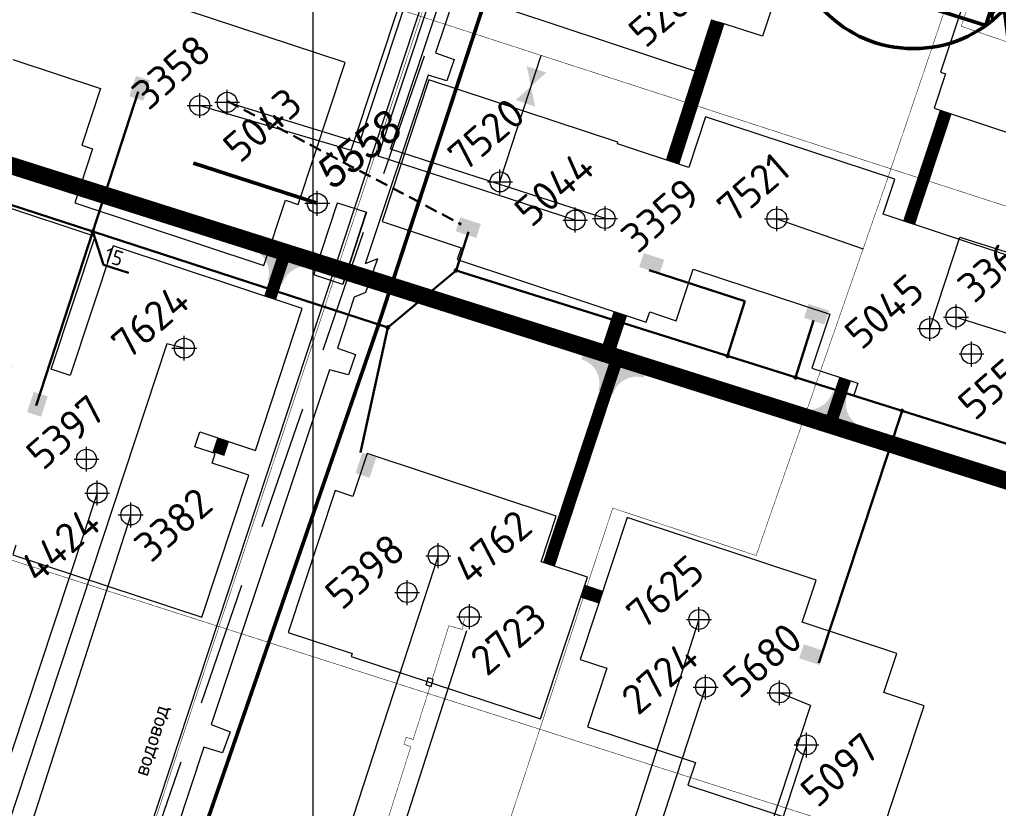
# Model space of a CAD drawing. Header units: millimetres. Extents: x 519 to 9564855, y -810 to 5021775.
# Drawn here: x 9541885.1 to 9542278.3, y 4997007.7 to 4997324.6 of the extents above; entities that cross this region are included whole.
import ezdxf

# ---------------------------------------------------------------- set-up
doc = ezdxf.new("R2010")
doc.units = ezdxf.units.MM
doc.header["$LTSCALE"] = 2
doc.header["$MEASUREMENT"] = 0
doc.header["$PDMODE"] = 2
doc.header["$PDSIZE"] = 5
doc.linetypes.add('92051501$0$DASHED', pattern=[0.75, 0.5, -0.25])
doc.linetypes.add('ACAD_ISO02W100', pattern=[15, 12, -3])
doc.layers.add('13A этап', color=7, linetype='Continuous', true_color=0xaafdfa)
for name, color, linetype, lineweight in [('200 скв. на 2010 год', 61, 'Continuous', 0), ('SteamInjInfrastructure', 25, 'Continuous', 100), ('WELLS(drilled after 2000y)', 6, 'Continuous', 40), ('неф.коллектор', 94, 'g5_122_n', 30), ('Скв на 2025 допы от ХеКай', 204, 'Continuous', 0), ('Скважины на 2026', 222, 'Continuous', 50), ('Электро', 1, 'Continuous', 30), ('Электроснаб', 1, 'Continuous', 18), ('Электроснабжене', 1, 'Continuous', 18)]:
    doc.layers.add(name, color=color, linetype=linetype, lineweight=lineweight)
for name, color, linetype in [('42 доп. скв. на 2009 год', 96, 'Continuous'), ('Existing roads', 41, 'Continuous'), ('FIBERGLASS', 212, 'Continuous'), ('GRID_PULKOVO', 7, 'Continuous'), ('new 100 wells', 131, 'Continuous'), ('OilColl&Flowlines', 3, 'Continuous'), ('PPLINE_WAT', 7, 'WTR_LINE'), ('Stage 12 wells.Text&Frame', 52, 'Continuous'), ('Wels of 13phase', 200, 'Continuous'), ('Скважины  2018 года', 7, 'Continuous'), ('Скважины - Конфликты наземки', 92, 'Continuous'), ('Скважины 2017г', 221, 'Continuous'), ('Скважины 2019г.', 241, 'Continuous'), ('Скважины на 2020 год', 140, 'Continuous'), ('Скважины на 2021 год', 7, 'Continuous')]:
    doc.layers.add(name, color=color, linetype=linetype)
doc.styles.add('92051501$0$STANDARD', font='simplex.shx')
doc.styles.add('Elect', font='isocpeur.ttf')
doc.styles.add('GeoApp', font='', dxfattribs={"height": 1})
doc.styles.get("Standard").update_dxf_attribs({"font": 'isocpeur.ttf', "width": 0.5})
doc.styles.get('GeoApp').set_extended_font_data('D431', italic=True)
doc.linetypes.add('g5_122_n', pattern='A,1,-1,1.5,-0.3,["Н",GeoApp,S=1,R=0,X=0,Y=-0.5],-1.5,1.5,-1,4,-1,4,-1,3', length=20.8)
doc.linetypes.add('WTR_LINE', pattern='A,0.5,-0.2,["W",92051501$0$STANDARD,S=0.1,R=0,X=-0.1,Y=-0.05],-0.05', length=0.75)

msp = doc.modelspace()

# ---------------------------------------------------------------- hatches: boundary and pattern name
at = {"layer": 'Existing roads', "linetype": 'ByBlock', "lineweight": 0, "ltscale": 25}
for points in [[(9542004.77572, 4997230.87032), (9541979.8361, 4997238.21983), (9541978.14006, 4997232.46453, -0.414213562), (9541984.90548, 4997220.04564), (9541990.66078, 4997218.3496, -0.414213562), (9542003.07968, 4997225.11502)], [(9542137.52645, 4997186.50998), (9542112.58683, 4997193.85949), (9542110.89079, 4997188.10419, -0.414213562), (9542117.65622, 4997175.68529), (9542123.41152, 4997173.98925, -0.414213562), (9542135.83041, 4997180.75468)], [(9542197.47612, 4997162.58877), (9542222.36715, 4997155.07636), (9542224.10079, 4997160.82044, -0.414213562), (9542217.41671, 4997173.28331), (9542211.67262, 4997175.01694, -0.414213562), (9542199.20975, 4997168.33286)]]:
    msp.add_hatch(color=41, dxfattribs=at).paths.add_polyline_path(points)
at = {"layer": 'Электро', "ltscale": 25}
for points in [[(9541937.50425, 4997300.13623), (9541931.89202, 4997301.99322), (9541929.18479, 4997293.81136), (9541934.79702, 4997291.95437)], [(9542062.20154, 4997245.18997), (9542060.34455, 4997239.57773), (9542068.52641, 4997236.8705), (9542070.3834, 4997242.48274)], [(9542135.88114, 4997230.82928), (9542134.02415, 4997225.21705), (9542142.20601, 4997222.50982), (9542144.063, 4997228.12205)], [(9542202.05788, 4997210.39227), (9542200.20089, 4997204.78004), (9542208.38275, 4997202.07281), (9542210.23974, 4997207.68504)]]:
    msp.add_hatch(color=256, dxfattribs=at).paths.add_polyline_path(points)
at = {"layer": 'Электро'}
for points in [[(9541896.46151, 4997173.21822), (9541890.84927, 4997175.0752), (9541888.14205, 4997166.89335), (9541893.75428, 4997165.03636)], [(9542028.40748, 4997148.7142), (9542022.79525, 4997150.57119), (9542020.08802, 4997142.38933), (9542025.70025, 4997140.53235)], [(9542206.47394, 4997065.30587), (9542208.33092, 4997070.9181), (9542200.14907, 4997073.62533), (9542198.29208, 4997068.0131)]]:
    msp.add_hatch(color=256, dxfattribs=at).paths.add_polyline_path(points)
at = {"layer": 'Электроснаб', "lineweight": 0, "ltscale": 25}
msp.add_hatch(color=1, dxfattribs=at).paths.add_polyline_path([(9541937.50425, 4997300.13623), (9541931.89202, 4997301.99322), (9541929.18479, 4997293.81136), (9541934.79702, 4997291.95437)])
at = {"layer": 'Электроснаб', "linetype": '92051501$0$DASHED', "lineweight": 0, "ltscale": 25}
for points in [[(9542062.20154, 4997245.18997), (9542060.34455, 4997239.57773), (9542068.52641, 4997236.8705), (9542070.3834, 4997242.48274)], [(9542135.88114, 4997230.82928), (9542134.02415, 4997225.21705), (9542142.20601, 4997222.50982), (9542144.063, 4997228.12205)], [(9542202.05788, 4997210.39227), (9542200.20089, 4997204.78004), (9542208.38275, 4997202.07281), (9542210.23974, 4997207.68504)]]:
    msp.add_hatch(color=1, dxfattribs=at).paths.add_polyline_path(points)
at = {"layer": 'Электроснаб', "lineweight": 0}
for points in [[(9541896.46151, 4997173.21822), (9541890.84927, 4997175.0752), (9541888.14205, 4997166.89335), (9541893.75428, 4997165.03636)], [(9542028.40748, 4997148.7142), (9542022.79525, 4997150.57119), (9542020.08802, 4997142.38933), (9542025.70025, 4997140.53235)]]:
    msp.add_hatch(color=1, dxfattribs=at).paths.add_polyline_path(points)
at = {"layer": 'Электроснаб', "linetype": '92051501$0$DASHED', "lineweight": 0}
msp.add_hatch(color=1, dxfattribs=at).paths.add_polyline_path([(9542206.47394, 4997065.30587), (9542208.33092, 4997070.9181), (9542200.14907, 4997073.62533), (9542198.29208, 4997068.0131)])
at = {"layer": 'Электроснабжене', "lineweight": 0, "ltscale": 25}
msp.add_hatch(color=1, dxfattribs=at).paths.add_polyline_path([(9541937.50425, 4997300.13623), (9541931.89202, 4997301.99322), (9541929.18479, 4997293.81136), (9541934.79702, 4997291.95437)])
at = {"layer": 'Электроснабжене', "linetype": '92051501$0$DASHED', "lineweight": 0, "ltscale": 25}
for points in [[(9542062.20154, 4997245.18997), (9542060.34455, 4997239.57773), (9542068.52641, 4997236.8705), (9542070.3834, 4997242.48274)], [(9542135.88114, 4997230.82928), (9542134.02415, 4997225.21705), (9542142.20601, 4997222.50982), (9542144.063, 4997228.12205)], [(9542202.05788, 4997210.39227), (9542200.20089, 4997204.78004), (9542208.38275, 4997202.07281), (9542210.23974, 4997207.68504)]]:
    msp.add_hatch(color=1, dxfattribs=at).paths.add_polyline_path(points)
at = {"layer": 'Электроснабжене', "lineweight": 0}
for points in [[(9541896.46151, 4997173.21822), (9541890.84927, 4997175.0752), (9541888.14205, 4997166.89335), (9541893.75428, 4997165.03636)], [(9542028.40748, 4997148.7142), (9542022.79525, 4997150.57119), (9542020.08802, 4997142.38933), (9542025.70025, 4997140.53235)]]:
    msp.add_hatch(color=1, dxfattribs=at).paths.add_polyline_path(points)
at = {"layer": 'Электроснабжене', "linetype": '92051501$0$DASHED', "lineweight": 0}
msp.add_hatch(color=1, dxfattribs=at).paths.add_polyline_path([(9542206.47394, 4997065.30587), (9542208.33092, 4997070.9181), (9542200.14907, 4997073.62533), (9542198.29208, 4997068.0131)])

# ---------------------------------------------------------------- linework, layer by layer
at = {"color": 6, "lineweight": 0}
for p, q in [((9542099.89346, 4997454.25005), (9542052.19543, 4997311.28725)), ((9542052.19543, 4997311.28725), (9542059.63462, 4997308.65278)), ((9542059.63462, 4997308.65278), (9542056.7427, 4997300.06162)), ((9542049.21228, 4997302.26801), (9542023.92237, 4997226.50735)), ((9542056.7427, 4997300.06162), (9542049.21228, 4997302.26801)), ((9542028.8844, 4997228.48487), (9542023.92237, 4997226.50735)), ((9542028.8844, 4997228.48487), (9542024.03192, 4997214.90621)), ((9542024.03192, 4997214.90621), (9542019.52652, 4997213.13036)), ((9542019.52652, 4997213.13036), (9542012.83594, 4997192.55862)), ((9542012.83594, 4997192.55862), (9542020.11599, 4997190.1124)), ((9542020.11599, 4997190.1124), (9542017.24144, 4997181.82602)), ((9542009.63287, 4997183.88042), (9541962.04425, 4997041.35897)), ((9542017.24144, 4997181.82602), (9542009.63287, 4997183.88042)), ((9542048.384, 4997057.324), (9542049.185, 4997060.207)), ((9542051.321, 4997059.538), (9542049.185, 4997060.207)), ((9541962.04425, 4997041.35897), (9541969.66613, 4997038.42047)), ((9541969.66613, 4997038.42047), (9541966.63216, 4997029.9749)), ((9541959.20756, 4997032.28714), (9541944.02487, 4996986.95543)), ((9541966.63216, 4997029.9749), (9541959.20756, 4997032.28714))]:
    msp.add_line(p, q, dxfattribs=at)
at = {"color": 5, "lineweight": 0}
for p, q in [((9542048.384, 4997057.324), (9542049.185, 4997060.207)), ((9542051.321, 4997059.538), (9542049.185, 4997060.207)), ((9542050.52, 4997056.655), (9542051.321, 4997059.538)), ((9542050.52, 4997056.655), (9542051.321, 4997059.538)), ((9542050.52, 4997056.655), (9542051.321, 4997059.538))]:
    msp.add_line(p, q, dxfattribs=at)
at = {"color": 5, "linetype": 'ByBlock', "lineweight": 0, "ltscale": 80}
msp.add_line((9542048.384, 4997057.324), (9542050.52, 4997056.655), dxfattribs=at)
at = {"layer": '13A этап', "color": 0, "linetype": 'ByBlock', "lineweight": 0}
msp.add_lwpolyline([(9541917.63163, 4997296.99422), (9541910.08202, 4997274.17759), (9541914.47727, 4997272.72328)], dxfattribs=at)
msp.add_circle((9541957.5, 4997290.1), 4, dxfattribs=at)
msp.add_point((9541957.5, 4997290.1), dxfattribs=at)
at = {"layer": '200 скв. на 2010 год', "color": 0, "linetype": 'ByBlock', "lineweight": 0}
for points in [[(9542094.64482, 4997106.76793), (9542100.71798, 4997125.12241), (9542024.73745, 4997150.26299), (9542019.03072, 4997133.01596)], [(9541883.65281, 4997113.4449), (9541882.35805, 4997109.5033), (9541958.36255, 4997084.53701), (9541977.21798, 4997141.52241), (9541962.42572, 4997146.4169)]]:
    msp.add_lwpolyline(points, dxfattribs=at)
for centre in [(9541929.8, 4997125.6), (9542053.3, 4997109.2)]:
    msp.add_circle(centre, 4, dxfattribs=at)
for p in [(9541929.8, 4997125.6), (9542053.3, 4997109.2)]:
    msp.add_point(p, dxfattribs=at)
at = {"layer": '42 доп. скв. на 2009 год', "color": 0, "linetype": 'ByBlock', "lineweight": 0}
for points in [[(9542153.96505, 4997265.17321), (9542125.25361, 4997274.6731)], [(9542308.71798, 4997221.02241), (9542232.02001, 4997246.39931), (9542232.02001, 4997246.39931)], [(9542138.22563, 4997207.15657), (9542148.86255, 4997203.63701), (9542155.71647, 4997224.35113)], [(9541962.42572, 4997146.4169), (9541963.71798, 4997150.32241), (9541955.54579, 4997153.02644)]]:
    msp.add_lwpolyline(points, dxfattribs=at)
for centre in [(9542120.3, 4997244.7), (9542261.2, 4997205.1), (9541916.3, 4997134.4)]:
    msp.add_circle(centre, 4, dxfattribs=at)
for p in [(9542120.3, 4997244.7), (9542261.3, 4997205.1), (9541916.3, 4997134.4)]:
    msp.add_point(p, dxfattribs=at)
at = {"layer": 'Existing roads', "lineweight": 0, "flags": 128}
for points, const_width in [([(9539565.39469, 4997994.43913), (9539781.43469, 4997928.03913), (9540419.33469, 4997727.26913), (9541536.98469, 4997374.84913), (9541686.09469, 4997327.92913), (9543001.21469, 4996911.42913)], 7), ([(9542165.59873, 4997323.88092), (9542147.41541, 4997267.34016)], 5.7), ([(9542257.12719, 4997287.44059), (9542242.41018, 4997242.96246)], 5), ([(9541985.74084, 4997212.79639), (9541991.80101, 4997231.11159)], 5), ([(9542126.4447, 4997206.48409), (9542121.04888, 4997190.17864)], 5.7), ([(9542097.74707, 4997105.74145), (9542124.55175, 4997186.75125)], 5), ([(9542216.73529, 4997180.15924), (9542210.73972, 4997162.03924)], 5), ([(9541964.99634, 4997150.1018), (9541966.8929, 4997155.83364)], 5)]:
    msp.add_lwpolyline(points, dxfattribs=dict(at, const_width=const_width))
at = {"layer": 'Existing roads', "color": 15, "linetype": 'ByBlock', "lineweight": 0}
msp.add_lwpolyline([(9542012.87383, 4997251.03897), (9542024.5135, 4997247.18761), (9542014.92708, 4997218.21528), (9542003.28741, 4997222.06664)], close=True, dxfattribs=at)
at = {"layer": 'Existing roads', "lineweight": 0, "const_width": 5.4}
msp.add_lwpolyline([(9542111.34301, 4997094.95584), (9542118.43246, 4997092.61007)], dxfattribs=at)
at = {"layer": 'FIBERGLASS', "color": 5, "linetype": '92051501$0$DASHED', "lineweight": 0, "ltscale": 50}
msp.add_line((9542194.14782, 4997735.41625), (9541382.08701, 4995377.79909), dxfattribs=at)
at = {"layer": 'GRID_PULKOVO', "lineweight": 0}
msp.add_line((9542002.89283, 5010000), (9542002.89283, 4991998.07591), dxfattribs=at)
at = {"layer": 'new 100 wells', "color": 0, "linetype": 'ByBlock', "lineweight": 0}
msp.add_lwpolyline([(9542121.06803, 4997064.0087), (9542113.28202, 4997040.4776), (9542156.58385, 4997026.1498)], dxfattribs=at)
msp.add_circle((9542160.7, 4997056.4), 4, dxfattribs=at)
at = {"layer": 'new 100 wells', "color": 0, "linetype": 'ByBlock', "lineweight": 0, "ltscale": 80}
msp.add_point((9542160.7, 4997056.4), dxfattribs=at)
at = {"layer": 'OilColl&Flowlines', "linetype": 'ByBlock', "lineweight": 0, "ltscale": 80}
for p, q in [((9542018.34153, 4997272.11251), (9542107.9687, 4997543.0168, 0)), ((9542021.61322, 4997275.07263), (9542109.89441, 4997541.87838, -0.66214)), ((9542029.11984, 4997269.73023, -24.62128), (9542118.94399, 4997539.38569, 0)), ((9542034.0691, 4997272.59862), (9542122.85803, 4997538.09075, 0)), ((9541957.5, 4997290.1), (9542018.34153, 4997272.11251)), ((9541968.5, 4997291.4), (9542021.61322, 4997275.07263)), ((9542120.3, 4997244.7), (9542034.0691, 4997272.59862)), ((9542108.3, 4997244.1), (9542029.11984, 4997269.73023, -24.62128)), ((9542250.7, 4997200.5), (9542262.85997, 4997237.25436, 0)), ((9542262.85997, 4997237.25436, 0), (9542334.08209, 4997214.2519, 0)), ((9542261.3, 4997205.1), (9542320.1136, 4997186.51457))]:
    msp.add_line(p, q, dxfattribs=at)
at = {"layer": 'OilColl&Flowlines', "lineweight": 0, "ltscale": 50}
for p, q in [((9542189.3, 4997244.6), (9542223.94685, 4997232.51929)), ((9542202.83842, 4997049.04291), (9542190.4, 4997054.1))]:
    msp.add_line(p, q, dxfattribs=at)
at = {"layer": 'OilColl&Flowlines', "lineweight": 0, "ltscale": 40}
for p, q in [((9541916.3, 4997134.4), (9541868.93692, 4996991.25803)), ((9541929.8, 4997125.6), (9541885.26334, 4996987.15124)), ((9542053.3, 4997109.2), (9542001.33724, 4996949.8122))]:
    msp.add_line(p, q, dxfattribs=at)
at = {"layer": 'OilColl&Flowlines', "lineweight": 0}
for p, q in [((9542158, 4997083.6), (9542104.30734, 4996916.68844)), ((9542021.18445, 4996943.42768), (9542064.84675, 4997079.15837)), ((9542160.7, 4997056.4), (9542113.94942, 4996913.58674)), ((9542202.83842, 4997049.04291), (9542153.82977, 4996900.7579)), ((9542201.2, 4997033.2), (9542157.46198, 4996899.58948))]:
    msp.add_line(p, q, dxfattribs=at)
at = {"layer": 'OilColl&Flowlines', "color": 3, "linetype": 'ByBlock', "lineweight": 0, "ltscale": 80, "const_width": 0.2}
for points in [[(9542433.52423, 4997852.13291), (9542298.12325, 4997450.66014), (9542298.12325, 4997450.66014), (9542234.11464, 4997261.67999)], [(9542234.11464, 4997261.67999), (9542180.978, 4997109.28691), (9542123.38916, 4997128.34326), (9542058.48308, 4996931.42934)]]:
    msp.add_lwpolyline(points, dxfattribs=at)
at = {"layer": 'OilColl&Flowlines', "linetype": 'ByBlock', "lineweight": 0, "ltscale": 50, "const_width": 0.2}
msp.add_lwpolyline([(9542143.42845, 4997619.78867), (9541900.14483, 4996883.69007), (9541931.70263, 4996807.40378)], dxfattribs=at)
at = {"layer": 'OilColl&Flowlines', "color": 3, "linetype": 'ByBlock', "lineweight": 0, "ltscale": 80, "const_width": 0.2, "elevation": 49.65175}
msp.add_lwpolyline([(9541448.46361, 4997508.32446), (9541669.15374, 4997435.16258), (9541672.98947, 4997446.98817), (9542765.13496, 4997092.74591)], dxfattribs=at)
at = {"layer": 'OilColl&Flowlines', "lineweight": 0}
for points in [[(9542088.86193, 4997305.90852, 49.65175), (9542096.71903, 4997303.30875, 49.65175), (9542090.53901, 4997297.80418, 49.65175)], [(9542092.21609, 4997289.69984, 49.65175), (9542084.35899, 4997292.29961, 49.65175), (9542090.53901, 4997297.80418, 49.65175)]]:
    msp.add_solid(points, dxfattribs=at)
at = {"layer": 'PPLINE_WAT', "color": 15, "linetype": 'ByBlock', "lineweight": 0, "ltscale": 25, "const_width": 0.25}
msp.add_lwpolyline([(9542003.28741, 4997222.06664), (9542014.80008, 4997218.2573), (9542024.20072, 4997247.2911), (9542012.87383, 4997251.03897)], close=True, dxfattribs=at)
at = {"layer": 'Stage 12 wells.Text&Frame', "color": 0, "linetype": 'ByBlock', "lineweight": 0}
for points in [[(9542176.56585, 4997383.33581), (9542202.35613, 4997374.84205), (9542183.56255, 4997317.93701), (9542165.93656, 4997323.60547)], [(9541991.93097, 4997252.03496), (9541997.06255, 4997250.33701), (9542015.91798, 4997307.32241), (9541951.62531, 4997328.59569)], [(9542062.4664, 4997232.96594), (9542060.88202, 4997228.17759), (9542136.86255, 4997203.03701), (9542138.22563, 4997207.15657)], [(9542210.55939, 4997206.26922), (9542203.38202, 4997184.57759), (9542221.77177, 4997178.49276)], [(9542156.58385, 4997026.1498), (9542153.58202, 4997017.07759), (9542229.56255, 4996991.93701), (9542248.41798, 4997048.92241), (9542232.33074, 4997054.24539)]]:
    msp.add_lwpolyline(points, dxfattribs=at)
for centre in [(9541968.5, 4997291.4), (9542108.3, 4997244.1), (9542250.7, 4997200.5), (9542201.2, 4997033.2)]:
    msp.add_circle(centre, 4, dxfattribs=at)
for p in [(9541968.5, 4997291.4), (9542108.3, 4997244.1), (9542250.8, 4997200.5), (9542201.2, 4997033.2)]:
    msp.add_point(p, dxfattribs=at)
at = {"layer": 'SteamInjInfrastructure', "linetype": 'ByBlock', "lineweight": 0, "ltscale": 80}
msp.add_line((9542173.65451, 4997715.9035), (9541863.62092, 4996775.81336), dxfattribs=at)
at = {"layer": 'WELLS(drilled after 2000y)', "color": 6, "lineweight": 0, "const_width": 0.2}
for points in [[(9542313.18939, 4997467.61107), (9542296.799, 4997419.628), (9542294.201, 4997420.621), (9542293.175, 4997417.955), (9542295.90388, 4997417.02928), (9542271.924, 4997346.499), (9542269.043, 4997347.514), (9542268.035, 4997344.9), (9542270.866, 4997343.787), (9542263.329, 4997321.933), (9542294.283, 4997311.413), (9542294.90615, 4997313.52191), (9542299.891, 4997312.06), (9542298.658, 4997306.862), (9542299.439, 4997305.361)], [(9542063.81618, 4997084.00146), (9542062.994, 4997079.56), (9542057.574, 4997081.081), (9542050.90228, 4997059.66914), (9542049.185, 4997060.207), (9542048.384, 4997057.324), (9542050.52, 4997056.655), (9542051.321, 4997059.538), (9542050.90228, 4997059.66914), (9542051.321, 4997059.538), (9542050.52, 4997056.655), (9542050.05075, 4997056.80458), (9542043.219, 4997035.373), (9542040.43387, 4997036.2655), (9542039.531, 4997033.448), (9542042.286, 4997032.493), (9542029.607, 4996992.411)]]:
    msp.add_lwpolyline(points, dxfattribs=at)
at = {"layer": 'WELLS(drilled after 2000y)', "color": 0, "linetype": 'ByBlock', "lineweight": 0}
for points in [[(9542345.33707, 4997321.47786), (9542349.91798, 4997335.32241), (9542273.93745, 4997360.46299), (9542255.08202, 4997303.4776), (9542257.06293, 4997302.82215)], [(9542018.74845, 4997069.88504), (9542018.38202, 4997068.7776), (9542094.36255, 4997043.63702), (9542113.21798, 4997100.62241), (9542094.64482, 4997106.76793)]]:
    msp.add_lwpolyline(points, dxfattribs=at)
msp.add_circle((9542065.8, 4997084.7), 4, dxfattribs=at)
msp.add_point((9542065.8, 4997084.7), dxfattribs=at)
at = {"layer": 'Wels of 13phase', "color": 0, "linetype": 'ByBlock', "lineweight": 0}
msp.add_lwpolyline([(9542257.06293, 4997302.82215), (9542252.48202, 4997288.97759), (9542328.46255, 4997263.83701), (9542347.31798, 4997320.82241), (9542345.33707, 4997321.47786)], dxfattribs=at)
at = {"layer": 'неф.коллектор', "linetype": 'ByBlock', "lineweight": 0, "ltscale": 50, "const_width": 0.2}
msp.add_lwpolyline([(9541492.01427, 4997232.30414), (9542567.43586, 4996887.90069), (9542534.34159, 4996778.35359)], dxfattribs=at)
at = {"layer": 'Скв на 2025 допы от ХеКай', "color": 244, "linetype": 'ACAD_ISO02W100', "lineweight": 0, "true_color": 0x991b1e, "const_width": 1.5, "elevation": 23.89046}
msp.add_lwpolyline([(9539371.99663, 4997269.22699), (9539639.56304, 4997181.37805), (9539953.29769, 4997078.30478), (9540678.73072, 4996840.1926), (9540701.13885, 4996795.87752), (9540805.94244, 4996761.46782), (9540850.25751, 4996783.87595), (9541778.96857, 4996478.95625), (9541933.60866, 4996924.71284), (9541959.59701, 4997000.01304), (9541984.406, 4997071.89607), (9542017.0262, 4997166.41176), (9542028.623, 4997200.01304), (9542056.87793, 4997285.92151), (9542079.72467, 4997355.5053), (9542077.25468, 4997367.30989), (9542097.18736, 4997428.05079), (9542106.17218, 4997436.09083), (9542151.59188, 4997574.39346), (9542047.08076, 4997608.70716), (9542065.79733, 4997665.7132), (9542054.72165, 4997718.62031), (9542078.12789, 4997789.91), (9542071.12629, 4997792.23624)], dxfattribs=at)
at = {"layer": 'Скважины  2018 года', "color": 3, "lineweight": 0}
msp.add_line((9542078.1, 4997259.4), (9542094.59021, 4997310.24009, 49.65175), dxfattribs=at)
at = {"layer": 'Скважины  2018 года', "color": 0, "linetype": 'ByBlock', "lineweight": 0}
for points in [[(9542125.25361, 4997274.6731), (9542125.4822, 4997275.36642), (9542049.50522, 4997300.41632), (9542030.7178, 4997243.43358), (9542062.4664, 4997232.96594)], [(9541897.81908, 4997184.1051), (9541915.50336, 4997237.50351), (9541839.55969, 4997262.65424), (9541820.69664, 4997205.69649), (9541881.96092, 4997185.40723)]]:
    msp.add_lwpolyline(points, dxfattribs=at)
msp.add_circle((9542078.1, 4997259.4), 4, dxfattribs=at)
at = {"layer": 'Скважины - Конфликты наземки', "linetype": 'ByBlock', "lineweight": 0}
msp.add_circle((9542004.7, 4997250.8), 4, dxfattribs=at)
at = {"layer": 'Скважины - Конфликты наземки', "linetype": 'ByBlock', "lineweight": 0, "ltscale": 80}
msp.add_point((9542004.7, 4997250.8), dxfattribs=at)
at = {"layer": 'Скважины 2017г', "color": 0, "linetype": 'ByBlock', "lineweight": 0}
msp.add_lwpolyline([(9541882.44706, 4997308.5947), (9541917.63163, 4997296.99422)], dxfattribs=at)
at = {"layer": 'Скважины 2019г.', "color": 3, "linetype": 'ByBlock', "lineweight": 0, "ltscale": 50}
for p, q in [((9541944.21696, 4997194.38581), (9541876.76755, 4996989.88419)), ((9541951.3, 4997192.6), (9541944.21696, 4997194.38581))]:
    msp.add_line(p, q, dxfattribs=at)
at = {"layer": 'Скважины 2019г.', "color": 0, "linetype": 'ByBlock', "lineweight": 0}
for points in [[(9542232.02001, 4997246.39931), (9542236.6822, 4997260.56642), (9542160.70522, 4997285.61632), (9542153.96505, 4997265.17321)], [(9541957.50353, 4997158.94317), (9541979.84031, 4997151.54576), (9541998.70336, 4997208.50351), (9541922.75969, 4997233.65424), (9541905.50768, 4997181.56109)], [(9542155.71647, 4997224.35113), (9542210.55939, 4997206.26922)], [(9542221.77177, 4997178.49276), (9542220.24058, 4997173.65925), (9542296.53563, 4997149.48999), (9542304.82656, 4997175.66196)], [(9542232.33074, 4997054.24539), (9542237.51798, 4997069.92241), (9542199.51738, 4997082.49612)]]:
    msp.add_lwpolyline(points, dxfattribs=at)
for centre in [(9542189.3, 4997244.6), (9541951.3, 4997192.6), (9542267.4, 4997190.3), (9542190.4, 4997054.1)]:
    msp.add_circle(centre, 4, dxfattribs=at)
for p in [(9542078.1, 4997259.4), (9542189.3, 4997244.6), (9541951.3, 4997192.6), (9542267.5, 4997190.3), (9542190.4, 4997054.1)]:
    msp.add_point(p, dxfattribs=at)
at = {"layer": 'Скважины на 2020 год', "color": 0, "lineweight": 0}
msp.add_lwpolyline([(9541905.50768, 4997181.56109), (9541897.81908, 4997184.1051)], dxfattribs=at)
at = {"layer": 'Скважины на 2020 год', "color": 0, "linetype": 'ByBlock', "lineweight": 0}
for points in [[(9541955.54579, 4997153.02644), (9541957.50353, 4997158.94317)], [(9542199.51738, 4997082.49612), (9542205.11798, 4997099.42241), (9542129.13745, 4997124.56299), (9542110.28202, 4997067.5776), (9542121.06803, 4997064.0087)]]:
    msp.add_lwpolyline(points, dxfattribs=at)
for centre in [(9541912, 4997148), (9542158, 4997083.6)]:
    msp.add_circle(centre, 4, dxfattribs=at)
for p in [(9541912, 4997148), (9542158, 4997083.6)]:
    msp.add_point(p, dxfattribs=at)
at = {"layer": 'Скважины на 2021 год', "color": 0, "linetype": 'ByBlock', "lineweight": 0}
for points in [[(9542090.29066, 4997349.76151), (9542083.18202, 4997328.2776), (9542159.16254, 4997303.13702), (9542165.93656, 4997323.60547)], [(9541914.47727, 4997272.72328), (9541907.28202, 4997250.9776), (9541983.26254, 4997225.83702), (9541991.93097, 4997252.03496)], [(9542019.03072, 4997133.01596), (9542011.93745, 4997135.36299), (9541993.08202, 4997078.3776), (9542018.74845, 4997069.88504)]]:
    msp.add_lwpolyline(points, dxfattribs=at)
msp.add_circle((9542040.8, 4997094.4), 4, dxfattribs=at)
at = {"layer": 'Скважины на 2021 год', "color": 0, "linetype": 'ByBlock', "lineweight": 0, "ltscale": 50}
msp.add_point((9542040.8, 4997094.4), dxfattribs=at)
at = {"layer": 'Скважины на 2026', "color": 1, "lineweight": 50}
msp.add_line((9542004.7, 4997250.8), (9541955, 4997267), dxfattribs=at)
at = {"layer": 'Скважины на 2026', "linetype": 'ByBlock', "ltscale": 50}
msp.add_lwpolyline([(9542197.00913, 4997346.52257), (9542273.23178, 4997322.23044), (9542291.45087, 4997379.39743), (9542215.22822, 4997403.68956)], close=True, dxfattribs=at)
msp.add_circle((9542244.23, 4997362.96), 50, dxfattribs=at)
at = {"layer": 'Электро', "ltscale": 25}
for p, q in [((9541932.78173, 4997295.66354), (9541914.51741, 4997239.45174)), ((9541772.88989, 4997285.46931, 0), (9542033.06012, 4997200.93488, 0)), ((9541891.79566, 4997169.52139), (9541914.51741, 4997239.45174)), ((9542060.43324, 4997223.85846, 0), (9542065.47209, 4997239.36645, 0)), ((9542033.06012, 4997200.93488, 0), (9542060.43324, 4997223.85846, 0))]:
    msp.add_line(p, q, dxfattribs=at)
at = {"layer": 'Электро'}
for p, q in [((9541914.51741, 4997239.45174), (9541918.81049, 4997226.1009)), ((9541918.81049, 4997226.1009), (9541928.89194, 4997222.82524)), ((9542176.48877, 4997211.51122, 0), (9542138.02881, 4997223.99386, 0)), ((9542176.48877, 4997211.51122, 0), (9542169.5355, 4997189.47889, 0)), ((9542204.01966, 4997203.67519, 0), (9542196.83543, 4997180.87632, 0))]:
    msp.add_line(p, q, dxfattribs=at)
at = {"layer": 'Электро', "ltscale": 0.7}
for p, q in [((9542060.43324, 4997223.85846, 0), (9542288.18419, 4997152.09111, 0)), ((9542022.04919, 4997150.65218, 0), (9542033.06012, 4997200.93488, 0)), ((9542206.10197, 4997066.23295), (9542239.58105, 4997167.40661, 0))]:
    msp.add_line(p, q, dxfattribs=at)
at = {"layer": 'Электро'}
for centre, start, end in [((9541914.51741, 4997239.45174), 162.0000001, 342.0000001), ((9541914.51741, 4997239.45174), 342.0000001, 162.0000001), ((9542060.43324, 4997223.85846, 0), 162.0000001, 342.0000001), ((9542060.43324, 4997223.85846, 0), 342.0000001, 162.0000001), ((9542033.06012, 4997200.93488, 0), 162.0000001, 342.0000001), ((9542033.06012, 4997200.93488, 0), 342.0000001, 162.0000001), ((9542169.5355, 4997189.47889, 0), 161.9999999, 341.9999999), ((9542169.5355, 4997189.47889, 0), 341.9999999, 161.9999999), ((9542196.83543, 4997180.87632, 0), 161.9999999, 341.9999999), ((9542196.83543, 4997180.87632, 0), 341.9999999, 161.9999999), ((9542239.58105, 4997167.40661, 0), 162, 342), ((9542239.58105, 4997167.40661, 0), 342, 162)]:
    msp.add_arc(centre, 0.5, start, end, dxfattribs=at)
at = {"layer": 'Электроснаб', "color": 1, "lineweight": 0, "ltscale": 25}
for p, q in [((9541932.78173, 4997295.66354), (9541914.51741, 4997239.45174)), ((9541772.88989, 4997285.46931, 0), (9542033.06012, 4997200.93488, 0)), ((9541891.79566, 4997169.52139), (9541914.51741, 4997239.45174))]:
    msp.add_line(p, q, dxfattribs=at)
at = {"layer": 'Электроснаб', "color": 1, "lineweight": 0}
for p, q in [((9541914.51741, 4997239.45174), (9541918.81049, 4997226.1009)), ((9541918.81049, 4997226.1009), (9541928.89194, 4997222.82524))]:
    msp.add_line(p, q, dxfattribs=at)
at = {"layer": 'Электроснаб', "color": 1, "linetype": '92051501$0$DASHED', "lineweight": 0, "ltscale": 25}
for p, q in [((9542060.43324, 4997223.85846, 0), (9542065.47209, 4997239.36645, 0)), ((9542033.06012, 4997200.93488, 0), (9542060.43324, 4997223.85846, 0))]:
    msp.add_line(p, q, dxfattribs=at)
at = {"layer": 'Электроснаб', "color": 1, "linetype": '92051501$0$DASHED', "lineweight": 0, "ltscale": 0.7}
for p, q in [((9542060.43324, 4997223.85846, 0), (9542288.18419, 4997152.09111, 0)), ((9542206.10197, 4997066.23295), (9542239.58105, 4997167.40661, 0))]:
    msp.add_line(p, q, dxfattribs=at)
at = {"layer": 'Электроснаб', "color": 1, "linetype": '92051501$0$DASHED', "lineweight": 0}
for p, q in [((9542176.48877, 4997211.51122, 0), (9542138.02881, 4997223.99386, 0)), ((9542176.48877, 4997211.51122, 0), (9542169.5355, 4997189.47889, 0)), ((9542204.01966, 4997203.67519, 0), (9542196.83543, 4997180.87632, 0))]:
    msp.add_line(p, q, dxfattribs=at)
at = {"layer": 'Электроснаб', "color": 1, "lineweight": 0, "ltscale": 0.7}
msp.add_line((9542022.04919, 4997150.65218, 0), (9542033.06012, 4997200.93488, 0), dxfattribs=at)
at = {"layer": 'Электроснаб', "color": 1, "lineweight": 0}
for centre, start, end in [((9541914.51741, 4997239.45174), 162.0000001, 342.0000001), ((9541914.51741, 4997239.45174), 342.0000001, 162.0000001), ((9542033.06012, 4997200.93488, 0), 162.0000001, 342.0000001), ((9542033.06012, 4997200.93488, 0), 342.0000001, 162.0000001)]:
    msp.add_arc(centre, 0.5, start, end, dxfattribs=at)
at = {"layer": 'Электроснаб', "color": 1, "linetype": '92051501$0$DASHED', "lineweight": 0}
for centre, start, end in [((9542060.43324, 4997223.85846, 0), 162.0000001, 342.0000001), ((9542060.43324, 4997223.85846, 0), 342.0000001, 162.0000001), ((9542169.5355, 4997189.47889, 0), 161.9999999, 341.9999999), ((9542169.5355, 4997189.47889, 0), 341.9999999, 161.9999999), ((9542196.83543, 4997180.87632, 0), 161.9999999, 341.9999999), ((9542196.83543, 4997180.87632, 0), 341.9999999, 161.9999999), ((9542239.58105, 4997167.40661, 0), 162, 342), ((9542239.58105, 4997167.40661, 0), 342, 162)]:
    msp.add_arc(centre, 0.5, start, end, dxfattribs=at)
at = {"layer": 'Электроснабжене', "color": 1, "lineweight": 0, "ltscale": 25}
for p, q in [((9541932.78173, 4997295.66354), (9541914.51741, 4997239.45174)), ((9541772.88989, 4997285.46931, 0), (9542033.06012, 4997200.93488, 0)), ((9541891.79566, 4997169.52139), (9541914.51741, 4997239.45174))]:
    msp.add_line(p, q, dxfattribs=at)
at = {"layer": 'Электроснабжене', "color": 1, "linetype": '92051501$0$DASHED', "lineweight": 30, "ltscale": 5}
msp.add_line((9541968.6, 4997291.9), (9542062.51933, 4997242.35277), dxfattribs=at)
at = {"layer": 'Электроснабжене', "color": 1, "lineweight": 0}
for p, q in [((9541914.51741, 4997239.45174), (9541918.81049, 4997226.1009)), ((9541918.81049, 4997226.1009), (9541928.89194, 4997222.82524))]:
    msp.add_line(p, q, dxfattribs=at)
at = {"layer": 'Электроснабжене', "color": 1, "linetype": '92051501$0$DASHED', "lineweight": 0, "ltscale": 25}
for p, q in [((9542060.43324, 4997223.85846, 0), (9542065.47209, 4997239.36645, 0)), ((9542033.06012, 4997200.93488, 0), (9542060.43324, 4997223.85846, 0))]:
    msp.add_line(p, q, dxfattribs=at)
at = {"layer": 'Электроснабжене', "color": 1, "linetype": '92051501$0$DASHED', "lineweight": 0, "ltscale": 0.7}
for p, q in [((9542060.43324, 4997223.85846, 0), (9542288.18419, 4997152.09111, 0)), ((9542206.10197, 4997066.23295), (9542239.58105, 4997167.40661, 0))]:
    msp.add_line(p, q, dxfattribs=at)
at = {"layer": 'Электроснабжене', "color": 1, "linetype": '92051501$0$DASHED', "lineweight": 0}
for p, q in [((9542176.48877, 4997211.51122, 0), (9542138.02881, 4997223.99386, 0)), ((9542176.48877, 4997211.51122, 0), (9542169.5355, 4997189.47889, 0)), ((9542204.01966, 4997203.67519, 0), (9542196.83543, 4997180.87632, 0))]:
    msp.add_line(p, q, dxfattribs=at)
at = {"layer": 'Электроснабжене', "color": 1, "lineweight": 0, "ltscale": 0.7}
msp.add_line((9542022.04919, 4997150.65218, 0), (9542033.06012, 4997200.93488, 0), dxfattribs=at)
at = {"layer": 'Электроснабжене', "color": 1, "lineweight": 0}
for centre, start, end in [((9541914.51741, 4997239.45174), 162.0000001, 342.0000001), ((9541914.51741, 4997239.45174), 342.0000001, 162.0000001), ((9542033.06012, 4997200.93488, 0), 162.0000001, 342.0000001), ((9542033.06012, 4997200.93488, 0), 342.0000001, 162.0000001)]:
    msp.add_arc(centre, 0.5, start, end, dxfattribs=at)
at = {"layer": 'Электроснабжене', "color": 1, "linetype": '92051501$0$DASHED', "lineweight": 0}
for centre, start, end in [((9542060.43324, 4997223.85846, 0), 162.0000001, 342.0000001), ((9542060.43324, 4997223.85846, 0), 342.0000001, 162.0000001), ((9542169.5355, 4997189.47889, 0), 161.9999999, 341.9999999), ((9542169.5355, 4997189.47889, 0), 341.9999999, 161.9999999), ((9542196.83543, 4997180.87632, 0), 161.9999999, 341.9999999), ((9542196.83543, 4997180.87632, 0), 341.9999999, 161.9999999), ((9542239.58105, 4997167.40661, 0), 162, 342), ((9542239.58105, 4997167.40661, 0), 342, 162)]:
    msp.add_arc(centre, 0.5, start, end, dxfattribs=at)

# ---------------------------------------------------------------- texts
at = {"lineweight": 0}
msp.add_text('водовод', height=6, rotation=72.4610055, dxfattribs=at).set_placement((9541936.46085, 4997020.16583, 24.35563))
at = {"layer": '13A этап', "color": 0, "linetype": 'ByBlock', "lineweight": 0, "style": 'Elect'}
msp.add_text('3358', height=12, rotation=41, dxfattribs=at).set_placement((9541936.93566, 4997287.71649))
at = {"layer": '200 скв. на 2010 год', "color": 0, "linetype": 'ByBlock', "lineweight": 0, "style": 'Elect'}
for s, p in [('3382', (9541937.93177, 4997105.98695)), ('4762', (9542066.13558, 4997096.90446))]:
    msp.add_text(s, height=12, rotation=41, dxfattribs=at).set_placement(p)
at = {"layer": '42 доп. скв. на 2009 год', "color": 0, "linetype": 'ByBlock', "lineweight": 0, "style": 'Elect'}
for s, p in [('3359', (9542133.43937, 4997230.22941)), ('3360', (9542268.59753, 4997210.22079)), ('4424', (9541892.2204, 4997097.60315))]:
    msp.add_text(s, height=12, rotation=41, dxfattribs=at).set_placement(p)
at = {"layer": 'new 100 wells', "color": 0, "linetype": 'ByBlock', "lineweight": 0, "style": 'Elect'}
msp.add_text('2724', height=12, rotation=41, dxfattribs=at).set_placement((9542133.53222, 4997044.63979))
at = {"layer": 'Stage 12 wells.Text&Frame', "color": 0, "linetype": 'ByBlock', "lineweight": 0, "style": 'Elect'}
for s, p in [('5043', (9541973.63841, 4997266.52035)), ('5044', (9542090.67709, 4997240.741)), ('5045', (9542223.28405, 4997191.45888)), ('5097', (9542205.59058, 4997007.51378))]:
    msp.add_text(s, height=12, rotation=41, dxfattribs=at).set_placement(p)
at = {"layer": 'WELLS(drilled after 2000y)', "color": 0, "linetype": 'ByBlock', "lineweight": 0, "style": 'Elect'}
for s, p in [('2677', (9542281.14193, 4997316.68632)), ('2723', (9542072.86566, 4997060.35001))]:
    msp.add_text(s, height=12, rotation=41, dxfattribs=at).set_placement(p)
at = {"layer": 'Скважины  2018 года', "color": 0, "linetype": 'ByBlock', "lineweight": 0, "style": 'Elect'}
msp.add_text('7520', height=12, rotation=41, dxfattribs=at).set_placement((9542063.87749, 4997262.9546))
at = {"layer": 'Скважины - Конфликты наземки', "lineweight": 35, "style": 'GeoApp'}
msp.add_text('5558', height=12.5, rotation=38.8332141, dxfattribs=at).set_placement((9542010.97117, 4997256.00079))
at = {"layer": 'Скважины 2019г.', "color": 0, "linetype": 'ByBlock', "lineweight": 0, "style": 'Elect'}
for s, p in [('7521', (9542171.94878, 4997242.24875)), ('7624', (9541928.6714, 4997187.51192)), ('5559', (9542268.81044, 4997163.06375)), ('5680', (9542174.37253, 4997051.35082))]:
    msp.add_text(s, height=12, rotation=41, dxfattribs=at).set_placement(p)
at = {"layer": 'Скважины на 2020 год', "color": 0, "linetype": 'ByBlock', "lineweight": 0, "style": 'Elect'}
for s, p in [('5397', (9541894.54711, 4997143.09442)), ('7625', (9542135.51548, 4997078.96815))]:
    msp.add_text(s, height=12, rotation=41, dxfattribs=at).set_placement(p)
at = {"layer": 'Скважины на 2021 год', "color": 0, "linetype": 'ByBlock', "lineweight": 0, "style": 'Elect'}
for s, p in [('5267', (9542136.49069, 4997312.70191)), ('5398', (9542014.59032, 4997086.91108))]:
    msp.add_text(s, height=12, rotation=41, dxfattribs=at).set_placement(p)
at = {"layer": 'Электро', "ltscale": 0.5}
msp.add_text('15', height=6, rotation=342, dxfattribs=at).set_placement((9541918.62303, 4997227.60859))
at = {"layer": 'Электроснаб', "color": 1, "lineweight": 0, "ltscale": 0.5}
msp.add_text('15', height=6, rotation=342, dxfattribs=at).set_placement((9541918.62303, 4997227.60859))
at = {"layer": 'Электроснабжене', "color": 1, "lineweight": 0, "ltscale": 0.5}
msp.add_text('15', height=6, rotation=342, dxfattribs=at).set_placement((9541918.62303, 4997227.60859))

doc.saveas('drawing.dxf')
